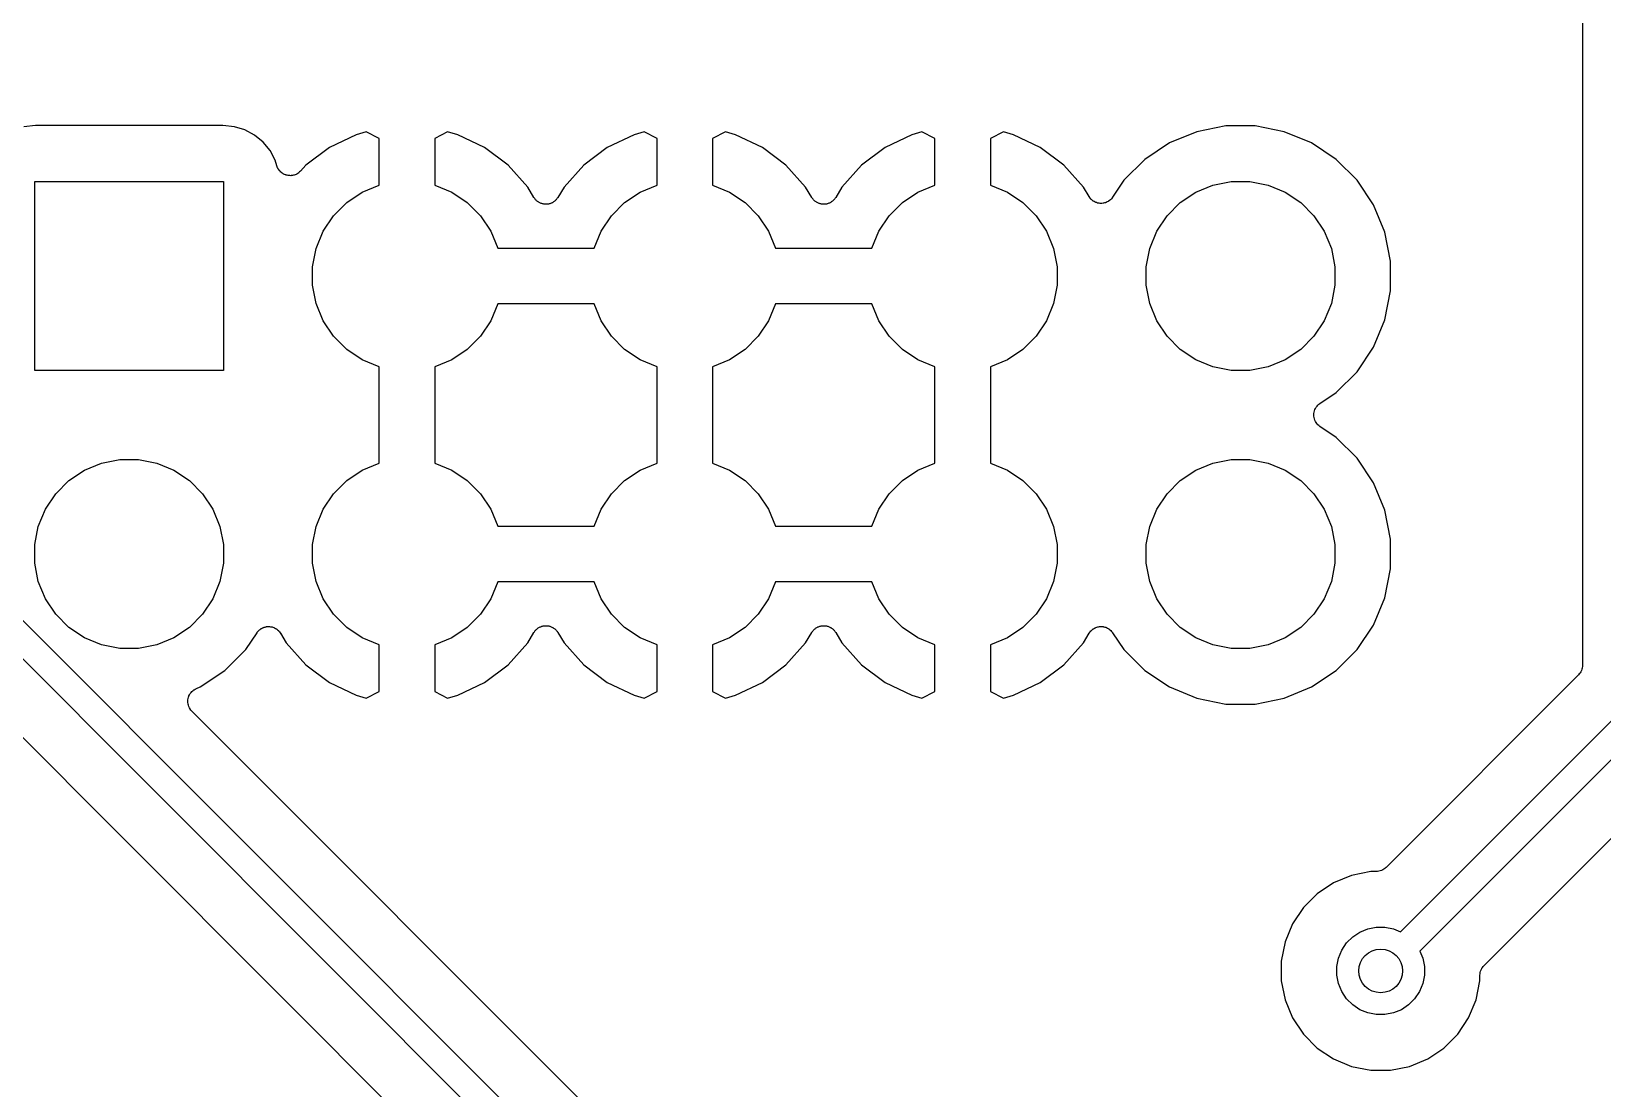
# Model space of a CAD drawing. Extents: x 19 to 115, y -142 to -17.
# Drawn here: x 40.12 to 54.48, y -97.6 to -87.94 of the extents above; entities that cross this region are included whole.
import ezdxf

# ---------------------------------------------------------------- set-up
doc = ezdxf.new("R2010")
doc.units = 0
doc.layers.add('BLACK', color=7, linetype='CONTINUOUS')

msp = doc.modelspace()

# ---------------------------------------------------------------- linework, layer by layer
at = {"layer": 'BLACK', "linetype": 'CONTINUOUS'}
for p, q in [((54.297, -83.0289), (54.297, -93.7262)), ((32.03, -85.3124), (46.2049, -99.4872)), ((46.0604, -99.6963), (31.821, -85.4569)), ((33.8698, -88.2241), (45.6791, -100.033)), ((40.1526, -88.7953), (40.0468, -88.8058)), ((41.8674, -88.7953), (40.1526, -88.7953)), ((41.9732, -88.8057), (41.8674, -88.7953)), ((42.0689, -88.8348), (41.9732, -88.8057)), ((42.1572, -88.882), (42.0689, -88.8348)), ((42.2345, -88.9455), (42.1572, -88.882)), ((43.0862, -88.8795), (42.841, -88.9965)), ((43.1782, -88.8516), (43.0862, -88.8795)), ((43.296, -88.9131), (43.1782, -88.8516)), ((43.9218, -88.8516), (43.804, -88.9131)), ((44.0138, -88.8795), (43.9218, -88.8516)), ((44.259, -88.9965), (44.0138, -88.8795)), ((45.6262, -88.8795), (45.381, -88.9965)), ((45.7182, -88.8516), (45.6262, -88.8795)), ((45.836, -88.9131), (45.7182, -88.8516)), ((46.4618, -88.8516), (46.344, -88.9131)), ((46.5538, -88.8795), (46.4618, -88.8516)), ((46.799, -88.9965), (46.5538, -88.8795)), ((48.1662, -88.8795), (47.921, -88.9965)), ((48.2582, -88.8516), (48.1662, -88.8795)), ((48.376, -88.9131), (48.2582, -88.8516)), ((49.0018, -88.8516), (48.884, -88.9131)), ((49.0938, -88.8795), (49.0018, -88.8516)), ((49.339, -88.9965), (49.0938, -88.8795)), ((50.7699, -88.8511), (50.5203, -88.9545)), ((51.0349, -88.7984), (50.7699, -88.8511)), ((51.3051, -88.7984), (51.0349, -88.7984)), ((51.5701, -88.8511), (51.3051, -88.7984)), ((51.8197, -88.9545), (51.5701, -88.8511)), ((42.298, -89.0228), (42.2345, -88.9455)), ((42.3452, -89.1111), (42.298, -89.0228)), ((42.841, -88.9965), (42.6257, -89.1574)), ((43.296, -89.3405), (43.296, -88.9131)), ((43.804, -88.9131), (43.804, -89.3405)), ((44.4743, -89.1574), (44.259, -88.9965)), ((45.381, -88.9965), (45.1657, -89.1574)), ((45.836, -89.3405), (45.836, -88.9131)), ((46.344, -88.9131), (46.344, -89.3405)), ((47.0143, -89.1574), (46.799, -88.9965)), ((47.921, -88.9965), (47.7057, -89.1574)), ((48.376, -89.3405), (48.376, -88.9131)), ((48.884, -88.9131), (48.884, -89.3405)), ((49.5543, -89.1574), (49.339, -88.9965)), ((50.5203, -88.9545), (50.2957, -89.1046)), ((52.0443, -89.1046), (51.8197, -88.9545)), ((42.3611, -89.1634), (42.3452, -89.1111)), ((42.3646, -89.172), (42.3611, -89.1634)), ((42.3677, -89.1807), (42.3646, -89.172)), ((42.3694, -89.1834), (42.3677, -89.1807)), ((42.3706, -89.1863), (42.3694, -89.1834)), ((42.3757, -89.194), (42.3706, -89.1863)), ((42.3804, -89.202), (42.3757, -89.194)), ((42.6257, -89.1574), (42.577, -89.2115)), ((44.654, -89.3572), (44.4743, -89.1574)), ((45.1657, -89.1574), (44.9859, -89.3572)), ((47.194, -89.3572), (47.0143, -89.1574)), ((47.7057, -89.1574), (47.5259, -89.3572)), ((49.734, -89.3572), (49.5543, -89.1574)), ((50.2957, -89.1046), (50.1046, -89.2957)), ((52.2354, -89.2957), (52.0443, -89.1046)), ((40.1464, -91.0336), (40.1464, -89.3064)), ((40.1464, -89.3064), (41.8736, -89.3064)), ((41.8736, -89.3064), (41.8736, -91.0336)), ((42.3825, -89.2043), (42.3804, -89.202)), ((42.3843, -89.207), (42.3825, -89.2043)), ((42.3908, -89.2135), (42.3843, -89.207)), ((42.397, -89.2204), (42.3908, -89.2135)), ((42.3996, -89.2223), (42.397, -89.2204)), ((42.4018, -89.2245), (42.3996, -89.2223)), ((42.4095, -89.2297), (42.4018, -89.2245)), ((42.4169, -89.2352), (42.4095, -89.2297)), ((42.4197, -89.2366), (42.4169, -89.2352)), ((42.4224, -89.2384), (42.4197, -89.2366)), ((42.4309, -89.2419), (42.4224, -89.2384)), ((42.4392, -89.2459), (42.4309, -89.2419)), ((42.4423, -89.2467), (42.4392, -89.2459)), ((42.4452, -89.2479), (42.4423, -89.2467)), ((42.4543, -89.2498), (42.4452, -89.2479)), ((42.4632, -89.2521), (42.4543, -89.2498)), ((42.4664, -89.2523), (42.4632, -89.2521)), ((42.4695, -89.2529), (42.4664, -89.2523)), ((42.4788, -89.2529), (42.4695, -89.2529)), ((42.488, -89.2535), (42.4788, -89.2529)), ((42.4911, -89.253), (42.488, -89.2535)), ((42.4943, -89.253), (42.4911, -89.253)), ((42.5034, -89.2513), (42.4943, -89.253)), ((42.5125, -89.25), (42.5034, -89.2513)), ((42.5155, -89.249), (42.5125, -89.25)), ((42.5186, -89.2484), (42.5155, -89.249)), ((42.5272, -89.2449), (42.5186, -89.2484)), ((42.5359, -89.2418), (42.5272, -89.2449)), ((42.5387, -89.2402), (42.5359, -89.2418)), ((42.5416, -89.239), (42.5387, -89.2402)), ((42.5493, -89.234), (42.5416, -89.239)), ((42.5573, -89.2293), (42.5493, -89.234)), ((42.5597, -89.2272), (42.5573, -89.2293)), ((42.5623, -89.2254), (42.5597, -89.2272)), ((42.5689, -89.219), (42.5623, -89.2254)), ((42.5758, -89.2128), (42.5689, -89.219)), ((42.577, -89.2115), (42.5758, -89.2128)), ((50.1046, -89.2957), (50.001, -89.4507)), ((50.7609, -89.4047), (50.9181, -89.3396)), ((50.9181, -89.3396), (51.0849, -89.3064)), ((51.0849, -89.3064), (51.2551, -89.3064)), ((51.2551, -89.3064), (51.4219, -89.3396)), ((51.4219, -89.3396), (51.5791, -89.4047)), ((52.3855, -89.5203), (52.2354, -89.2957)), ((42.9995, -89.4992), (43.1409, -89.4047)), ((43.1409, -89.4047), (43.296, -89.3405)), ((43.804, -89.3405), (43.9591, -89.4047)), ((43.9591, -89.4047), (44.1005, -89.4992)), ((44.7108, -89.4527), (44.654, -89.3572)), ((44.7146, -89.4578), (44.7108, -89.4527)), ((44.7179, -89.4632), (44.7146, -89.4578)), ((44.7219, -89.4678), (44.7179, -89.4632)), ((44.7255, -89.4726), (44.7219, -89.4678)), ((44.7302, -89.4769), (44.7255, -89.4726)), ((44.7345, -89.4816), (44.7302, -89.4769)), ((44.7393, -89.4853), (44.7345, -89.4816)), ((44.9042, -89.4828), (44.8993, -89.4864)), ((44.9085, -89.4782), (44.9042, -89.4828)), ((44.9133, -89.474), (44.9085, -89.4782)), ((44.9169, -89.4691), (44.9133, -89.474)), ((44.9211, -89.4647), (44.9169, -89.4691)), ((44.9244, -89.4593), (44.9211, -89.4647)), ((44.9282, -89.4542), (44.9244, -89.4593)), ((44.9292, -89.4527), (44.9282, -89.4542)), ((44.9859, -89.3572), (44.9292, -89.4527)), ((45.5395, -89.4992), (45.6809, -89.4047)), ((45.6809, -89.4047), (45.836, -89.3405)), ((46.344, -89.3405), (46.4991, -89.4047)), ((46.4991, -89.4047), (46.6405, -89.4992)), ((47.2508, -89.4527), (47.194, -89.3572)), ((47.2546, -89.4578), (47.2508, -89.4527)), ((47.2579, -89.4632), (47.2546, -89.4578)), ((47.2619, -89.4678), (47.2579, -89.4632)), ((47.2655, -89.4726), (47.2619, -89.4678)), ((47.2702, -89.4769), (47.2655, -89.4726)), ((47.2745, -89.4816), (47.2702, -89.4769)), ((47.2793, -89.4853), (47.2745, -89.4816)), ((47.4442, -89.4828), (47.4393, -89.4864)), ((47.4485, -89.4782), (47.4442, -89.4828)), ((47.4533, -89.474), (47.4485, -89.4782)), ((47.4569, -89.4691), (47.4533, -89.474)), ((47.4611, -89.4647), (47.4569, -89.4691)), ((47.4644, -89.4593), (47.4611, -89.4647)), ((47.4682, -89.4542), (47.4644, -89.4593)), ((47.4692, -89.4527), (47.4682, -89.4542)), ((47.5259, -89.3572), (47.4692, -89.4527)), ((48.0795, -89.4992), (48.2209, -89.4047)), ((48.2209, -89.4047), (48.376, -89.3405)), ((48.884, -89.3405), (49.0391, -89.4047)), ((49.0391, -89.4047), (49.1805, -89.4992)), ((49.7863, -89.445), (49.734, -89.3572)), ((49.7881, -89.4474), (49.7863, -89.445)), ((49.7895, -89.4501), (49.7881, -89.4474)), ((49.7954, -89.4574), (49.7895, -89.4501)), ((49.801, -89.465), (49.7954, -89.4574)), ((49.8032, -89.467), (49.801, -89.465)), ((49.8051, -89.4694), (49.8032, -89.467)), ((49.8123, -89.4754), (49.8051, -89.4694)), ((49.8193, -89.4817), (49.8123, -89.4754)), ((49.8218, -89.4833), (49.8193, -89.4817)), ((49.972, -89.4807), (49.9647, -89.4866)), ((49.9797, -89.4752), (49.972, -89.4807)), ((49.9817, -89.473), (49.9797, -89.4752)), ((49.9841, -89.4711), (49.9817, -89.473)), ((49.9901, -89.4639), (49.9841, -89.4711)), ((49.9965, -89.457), (49.9901, -89.4639)), ((49.9981, -89.4544), (49.9965, -89.457)), ((50, -89.4521), (49.9981, -89.4544)), ((50.001, -89.4507), (50, -89.4521)), ((50.6195, -89.4992), (50.7609, -89.4047)), ((51.5791, -89.4047), (51.7205, -89.4992)), ((42.7847, -89.7609), (42.8792, -89.6195)), ((42.8792, -89.6195), (42.9995, -89.4992)), ((44.1005, -89.4992), (44.2208, -89.6195)), ((44.2208, -89.6195), (44.3153, -89.7609)), ((44.7438, -89.4894), (44.7393, -89.4853)), ((44.7492, -89.4927), (44.7438, -89.4894)), ((44.7543, -89.4965), (44.7492, -89.4927)), ((44.7598, -89.4991), (44.7543, -89.4965)), ((44.765, -89.5022), (44.7598, -89.4991)), ((44.771, -89.5044), (44.765, -89.5022)), ((44.7767, -89.5072), (44.771, -89.5044)), ((44.7826, -89.5087), (44.7767, -89.5072)), ((44.7883, -89.5107), (44.7826, -89.5087)), ((44.7946, -89.5117), (44.7883, -89.5107)), ((44.8007, -89.5133), (44.7946, -89.5117)), ((44.8068, -89.5136), (44.8007, -89.5133)), ((44.8128, -89.5146), (44.8068, -89.5136)), ((44.8191, -89.5143), (44.8128, -89.5146)), ((44.8255, -89.5147), (44.8191, -89.5143)), ((44.8315, -89.5138), (44.8255, -89.5147)), ((44.8375, -89.5136), (44.8315, -89.5138)), ((44.8437, -89.5121), (44.8375, -89.5136)), ((44.85, -89.5112), (44.8437, -89.5121)), ((44.8557, -89.5092), (44.85, -89.5112)), ((44.8616, -89.5078), (44.8557, -89.5092)), ((44.8674, -89.5051), (44.8616, -89.5078)), ((44.8734, -89.503), (44.8674, -89.5051)), ((44.8786, -89.4999), (44.8734, -89.503)), ((44.8841, -89.4974), (44.8786, -89.4999)), ((44.8893, -89.4937), (44.8841, -89.4974)), ((44.8948, -89.4904), (44.8893, -89.4937)), ((44.8993, -89.4864), (44.8948, -89.4904)), ((45.3247, -89.7609), (45.4192, -89.6195)), ((45.4192, -89.6195), (45.5395, -89.4992)), ((46.6405, -89.4992), (46.7608, -89.6195)), ((46.7608, -89.6195), (46.8553, -89.7609)), ((47.2838, -89.4894), (47.2793, -89.4853)), ((47.2892, -89.4927), (47.2838, -89.4894)), ((47.2943, -89.4965), (47.2892, -89.4927)), ((47.2998, -89.4991), (47.2943, -89.4965)), ((47.305, -89.5022), (47.2998, -89.4991)), ((47.311, -89.5044), (47.305, -89.5022)), ((47.3167, -89.5072), (47.311, -89.5044)), ((47.3226, -89.5087), (47.3167, -89.5072)), ((47.3283, -89.5107), (47.3226, -89.5087)), ((47.3346, -89.5117), (47.3283, -89.5107)), ((47.3407, -89.5133), (47.3346, -89.5117)), ((47.3468, -89.5136), (47.3407, -89.5133)), ((47.3528, -89.5146), (47.3468, -89.5136)), ((47.3591, -89.5143), (47.3528, -89.5146)), ((47.3655, -89.5147), (47.3591, -89.5143)), ((47.3715, -89.5138), (47.3655, -89.5147)), ((47.3775, -89.5136), (47.3715, -89.5138)), ((47.3837, -89.5121), (47.3775, -89.5136)), ((47.39, -89.5112), (47.3837, -89.5121)), ((47.3957, -89.5092), (47.39, -89.5112)), ((47.4016, -89.5078), (47.3957, -89.5092)), ((47.4074, -89.5051), (47.4016, -89.5078)), ((47.4134, -89.503), (47.4074, -89.5051)), ((47.4186, -89.4999), (47.4134, -89.503)), ((47.4241, -89.4974), (47.4186, -89.4999)), ((47.4293, -89.4937), (47.4241, -89.4974)), ((47.4348, -89.4904), (47.4293, -89.4937)), ((47.4393, -89.4864), (47.4348, -89.4904)), ((47.8647, -89.7609), (47.9592, -89.6195)), ((47.9592, -89.6195), (48.0795, -89.4992)), ((49.1805, -89.4992), (49.3008, -89.6195)), ((49.3008, -89.6195), (49.3953, -89.7609)), ((49.8241, -89.4852), (49.8218, -89.4833)), ((49.8324, -89.4897), (49.8241, -89.4852)), ((49.8404, -89.4946), (49.8324, -89.4897)), ((49.8433, -89.4956), (49.8404, -89.4946)), ((49.8459, -89.4971), (49.8433, -89.4956)), ((49.8549, -89.4998), (49.8459, -89.4971)), ((49.8637, -89.5031), (49.8549, -89.4998)), ((49.8667, -89.5035), (49.8637, -89.5031)), ((49.8696, -89.5044), (49.8667, -89.5035)), ((49.8789, -89.5054), (49.8696, -89.5044)), ((49.8882, -89.5069), (49.8789, -89.5054)), ((49.8912, -89.5068), (49.8882, -89.5069)), ((49.8942, -89.5071), (49.8912, -89.5068)), ((49.9036, -89.5063), (49.8942, -89.5071)), ((49.913, -89.5059), (49.9036, -89.5063)), ((49.9159, -89.5052), (49.913, -89.5059)), ((49.9189, -89.5049), (49.9159, -89.5052)), ((49.9279, -89.5023), (49.9189, -89.5049)), ((49.9371, -89.5001), (49.9279, -89.5023)), ((49.9398, -89.4988), (49.9371, -89.5001)), ((49.9427, -89.498), (49.9398, -89.4988)), ((49.951, -89.4937), (49.9427, -89.498)), ((49.9596, -89.4897), (49.951, -89.4937)), ((49.962, -89.4879), (49.9596, -89.4897)), ((49.9647, -89.4866), (49.962, -89.4879)), ((50.4047, -89.7609), (50.4992, -89.6195)), ((50.4992, -89.6195), (50.6195, -89.4992)), ((51.7205, -89.4992), (51.8408, -89.6195)), ((51.8408, -89.6195), (51.9353, -89.7609)), ((52.4889, -89.7699), (52.3855, -89.5203)), ((42.7196, -89.9181), (42.7847, -89.7609)), ((44.3153, -89.7609), (44.3795, -89.916)), ((45.2605, -89.916), (45.3247, -89.7609)), ((46.8553, -89.7609), (46.9195, -89.916)), ((47.8005, -89.916), (47.8647, -89.7609)), ((49.3953, -89.7609), (49.4604, -89.9181)), ((50.3396, -89.9181), (50.4047, -89.7609)), ((51.9353, -89.7609), (52.0004, -89.9181)), ((52.5416, -90.0349), (52.4889, -89.7699)), ((42.6864, -90.0849), (42.7196, -89.9181)), ((44.3795, -89.916), (45.2605, -89.916)), ((46.9195, -89.916), (47.8005, -89.916)), ((49.4604, -89.9181), (49.4936, -90.0849)), ((50.3064, -90.0849), (50.3396, -89.9181)), ((52.0004, -89.9181), (52.0336, -90.0849)), ((52.5416, -90.3051), (52.5416, -90.0349)), ((42.6864, -90.2551), (42.6864, -90.0849)), ((49.4936, -90.0849), (49.4936, -90.2551)), ((50.3064, -90.2551), (50.3064, -90.0849)), ((52.0336, -90.0849), (52.0336, -90.2551)), ((42.7196, -90.4219), (42.6864, -90.2551)), ((49.4936, -90.2551), (49.4604, -90.4219)), ((50.3396, -90.4219), (50.3064, -90.2551)), ((52.0336, -90.2551), (52.0004, -90.4219)), ((52.4889, -90.5701), (52.5416, -90.3051)), ((42.7847, -90.5791), (42.7196, -90.4219)), ((44.3795, -90.424), (44.3153, -90.5791)), ((45.2605, -90.424), (44.3795, -90.424)), ((45.3247, -90.5791), (45.2605, -90.424)), ((46.9195, -90.424), (46.8553, -90.5791)), ((47.8005, -90.424), (46.9195, -90.424)), ((47.8647, -90.5791), (47.8005, -90.424)), ((49.4604, -90.4219), (49.3953, -90.5791)), ((50.4047, -90.5791), (50.3396, -90.4219)), ((52.0004, -90.4219), (51.9353, -90.5791)), ((42.8792, -90.7205), (42.7847, -90.5791)), ((44.3153, -90.5791), (44.2208, -90.7205)), ((45.4192, -90.7205), (45.3247, -90.5791)), ((46.8553, -90.5791), (46.7608, -90.7205)), ((47.9592, -90.7205), (47.8647, -90.5791)), ((49.3953, -90.5791), (49.3008, -90.7205)), ((50.4992, -90.7205), (50.4047, -90.5791)), ((51.9353, -90.5791), (51.8408, -90.7205)), ((52.3855, -90.8197), (52.4889, -90.5701)), ((42.9995, -90.8408), (42.8792, -90.7205)), ((44.2208, -90.7205), (44.1005, -90.8408)), ((45.5395, -90.8408), (45.4192, -90.7205)), ((46.7608, -90.7205), (46.6405, -90.8408)), ((48.0795, -90.8408), (47.9592, -90.7205)), ((49.3008, -90.7205), (49.1805, -90.8408)), ((50.6195, -90.8408), (50.4992, -90.7205)), ((51.8408, -90.7205), (51.7205, -90.8408)), ((43.1409, -90.9353), (42.9995, -90.8408)), ((44.1005, -90.8408), (43.9591, -90.9353)), ((45.6809, -90.9353), (45.5395, -90.8408)), ((46.6405, -90.8408), (46.4991, -90.9353)), ((48.2209, -90.9353), (48.0795, -90.8408)), ((49.1805, -90.8408), (49.0391, -90.9353)), ((50.7609, -90.9353), (50.6195, -90.8408)), ((51.7205, -90.8408), (51.5791, -90.9353)), ((52.2354, -91.0443), (52.3855, -90.8197)), ((41.8736, -91.0336), (40.1464, -91.0336)), ((43.296, -90.9995), (43.1409, -90.9353)), ((43.296, -91.8805), (43.296, -90.9995)), ((43.9591, -90.9353), (43.804, -90.9995)), ((43.804, -90.9995), (43.804, -91.8805)), ((45.836, -90.9995), (45.6809, -90.9353)), ((45.836, -91.8805), (45.836, -90.9995)), ((46.4991, -90.9353), (46.344, -90.9995)), ((46.344, -90.9995), (46.344, -91.8805)), ((48.376, -90.9995), (48.2209, -90.9353)), ((48.376, -91.8805), (48.376, -90.9995)), ((49.0391, -90.9353), (48.884, -90.9995)), ((48.884, -90.9995), (48.884, -91.8805)), ((50.9181, -91.0004), (50.7609, -90.9353)), ((51.0849, -91.0336), (50.9181, -91.0004)), ((51.2551, -91.0336), (51.0849, -91.0336)), ((51.4219, -91.0004), (51.2551, -91.0336)), ((51.5791, -90.9353), (51.4219, -91.0004)), ((52.0443, -91.2354), (52.2354, -91.0443)), ((51.8694, -91.3594), (51.877, -91.3501)), ((51.877, -91.3501), (51.8773, -91.3499)), ((51.8773, -91.3499), (51.8775, -91.3497)), ((51.8775, -91.3497), (51.8868, -91.3421)), ((51.8868, -91.3421), (51.8962, -91.3344)), ((51.8962, -91.3344), (52.0443, -91.2354)), ((51.8397, -91.4388), (51.841, -91.4269)), ((51.8398, -91.4391), (51.8397, -91.4388)), ((51.8397, -91.4394), (51.8398, -91.4391)), ((51.8409, -91.4515), (51.8397, -91.4394)), ((51.8419, -91.4635), (51.8409, -91.4515)), ((51.841, -91.4269), (51.8422, -91.4148)), ((51.842, -91.4638), (51.8419, -91.4635)), ((51.842, -91.4641), (51.842, -91.4638)), ((51.8455, -91.4758), (51.842, -91.4641)), ((51.8422, -91.4148), (51.8423, -91.4145)), ((51.8423, -91.4145), (51.8424, -91.4141)), ((51.8424, -91.4141), (51.846, -91.4027)), ((51.8488, -91.4873), (51.8455, -91.4758)), ((51.846, -91.4027), (51.8495, -91.3911)), ((51.849, -91.4876), (51.8488, -91.4873)), ((51.8491, -91.4879), (51.849, -91.4876)), ((51.8547, -91.4986), (51.8491, -91.4879)), ((51.8495, -91.3911), (51.8497, -91.3908)), ((51.8497, -91.3908), (51.8498, -91.3905)), ((51.8498, -91.3905), (51.8556, -91.3798)), ((51.8556, -91.3798), (51.8612, -91.3693)), ((51.8612, -91.3693), (51.8615, -91.369)), ((51.8615, -91.369), (51.8616, -91.3687)), ((51.8616, -91.3687), (51.8694, -91.3594)), ((51.8603, -91.5093), (51.8547, -91.4986)), ((51.8605, -91.5095), (51.8603, -91.5093)), ((51.8606, -91.5098), (51.8605, -91.5095)), ((51.8682, -91.5191), (51.8606, -91.5098)), ((51.8757, -91.5286), (51.8682, -91.5191)), ((51.876, -91.5288), (51.8757, -91.5286)), ((51.8762, -91.5291), (51.876, -91.5288)), ((51.8853, -91.5367), (51.8762, -91.5291)), ((51.8947, -91.5446), (51.8853, -91.5367)), ((51.8952, -91.545), (51.8947, -91.5446)), ((51.8953, -91.545), (51.8952, -91.545)), ((51.8952, -91.545), (51.8952, -91.545)), ((51.8962, -91.5456), (51.8953, -91.545)), ((52.0443, -91.6446), (51.8962, -91.5456)), ((52.2354, -91.8357), (52.0443, -91.6446)), ((40.6009, -91.9447), (40.7581, -91.8796)), ((40.7581, -91.8796), (40.9249, -91.8464)), ((40.9249, -91.8464), (41.0951, -91.8464)), ((41.0951, -91.8464), (41.2619, -91.8796)), ((41.2619, -91.8796), (41.4191, -91.9447)), ((43.1409, -91.9447), (43.296, -91.8805)), ((43.804, -91.8805), (43.9591, -91.9447)), ((45.6809, -91.9447), (45.836, -91.8805)), ((46.344, -91.8805), (46.4991, -91.9447)), ((48.2209, -91.9447), (48.376, -91.8805)), ((48.884, -91.8805), (49.0391, -91.9447)), ((50.7609, -91.9447), (50.9181, -91.8796)), ((50.9181, -91.8796), (51.0849, -91.8464)), ((51.0849, -91.8464), (51.2551, -91.8464)), ((51.2551, -91.8464), (51.4219, -91.8796)), ((51.4219, -91.8796), (51.5791, -91.9447)), ((52.3855, -92.0603), (52.2354, -91.8357)), ((40.3392, -92.1595), (40.4595, -92.0392)), ((40.4595, -92.0392), (40.6009, -91.9447)), ((41.4191, -91.9447), (41.5605, -92.0392)), ((41.5605, -92.0392), (41.6808, -92.1595)), ((42.8792, -92.1595), (42.9995, -92.0392)), ((42.9995, -92.0392), (43.1409, -91.9447)), ((43.9591, -91.9447), (44.1005, -92.0392)), ((44.1005, -92.0392), (44.2208, -92.1595)), ((45.4192, -92.1595), (45.5395, -92.0392)), ((45.5395, -92.0392), (45.6809, -91.9447)), ((46.4991, -91.9447), (46.6405, -92.0392)), ((46.6405, -92.0392), (46.7608, -92.1595)), ((47.9592, -92.1595), (48.0795, -92.0392)), ((48.0795, -92.0392), (48.2209, -91.9447)), ((49.0391, -91.9447), (49.1805, -92.0392)), ((49.1805, -92.0392), (49.3008, -92.1595)), ((50.4992, -92.1595), (50.6195, -92.0392)), ((50.6195, -92.0392), (50.7609, -91.9447)), ((51.5791, -91.9447), (51.7205, -92.0392)), ((51.7205, -92.0392), (51.8408, -92.1595)), ((52.4889, -92.3099), (52.3855, -92.0603)), ((40.2447, -92.3009), (40.3392, -92.1595)), ((41.6808, -92.1595), (41.7753, -92.3009)), ((42.7847, -92.3009), (42.8792, -92.1595)), ((44.2208, -92.1595), (44.3153, -92.3009)), ((45.3247, -92.3009), (45.4192, -92.1595)), ((46.7608, -92.1595), (46.8553, -92.3009)), ((47.8647, -92.3009), (47.9592, -92.1595)), ((49.3008, -92.1595), (49.3953, -92.3009)), ((50.4047, -92.3009), (50.4992, -92.1595)), ((51.8408, -92.1595), (51.9353, -92.3009)), ((40.1796, -92.4581), (40.2447, -92.3009)), ((41.7753, -92.3009), (41.8404, -92.4581)), ((42.7196, -92.4581), (42.7847, -92.3009)), ((44.3153, -92.3009), (44.3795, -92.456)), ((45.2605, -92.456), (45.3247, -92.3009)), ((46.8553, -92.3009), (46.9195, -92.456)), ((47.8005, -92.456), (47.8647, -92.3009)), ((49.3953, -92.3009), (49.4604, -92.4581)), ((50.3396, -92.4581), (50.4047, -92.3009)), ((51.9353, -92.3009), (52.0004, -92.4581)), ((52.5416, -92.5749), (52.4889, -92.3099)), ((40.1464, -92.6249), (40.1796, -92.4581)), ((41.8404, -92.4581), (41.8736, -92.6249)), ((42.6864, -92.6249), (42.7196, -92.4581)), ((44.3795, -92.456), (45.2605, -92.456)), ((46.9195, -92.456), (47.8005, -92.456)), ((49.4604, -92.4581), (49.4936, -92.6249)), ((50.3064, -92.6249), (50.3396, -92.4581)), ((52.0004, -92.4581), (52.0336, -92.6249)), ((40.1464, -92.7951), (40.1464, -92.6249)), ((41.8736, -92.6249), (41.8736, -92.7951)), ((42.6864, -92.7951), (42.6864, -92.6249)), ((49.4936, -92.6249), (49.4936, -92.7951)), ((50.3064, -92.7951), (50.3064, -92.6249)), ((52.0336, -92.6249), (52.0336, -92.7951)), ((52.5416, -92.8451), (52.5416, -92.5749)), ((40.1796, -92.9619), (40.1464, -92.7951)), ((41.8736, -92.7951), (41.8404, -92.9619)), ((42.7196, -92.9619), (42.6864, -92.7951)), ((49.4936, -92.7951), (49.4604, -92.9619)), ((50.3396, -92.9619), (50.3064, -92.7951)), ((52.0336, -92.7951), (52.0004, -92.9619)), ((52.4889, -93.1101), (52.5416, -92.8451)), ((40.2447, -93.1191), (40.1796, -92.9619)), ((41.8404, -92.9619), (41.7753, -93.1191)), ((42.7847, -93.1191), (42.7196, -92.9619)), ((44.3795, -92.964), (44.3153, -93.1191)), ((45.2605, -92.964), (44.3795, -92.964)), ((45.3247, -93.1191), (45.2605, -92.964)), ((46.9195, -92.964), (46.8553, -93.1191)), ((47.8005, -92.964), (46.9195, -92.964)), ((47.8647, -93.1191), (47.8005, -92.964)), ((49.4604, -92.9619), (49.3953, -93.1191)), ((50.4047, -93.1191), (50.3396, -92.9619)), ((52.0004, -92.9619), (51.9353, -93.1191)), ((40.3392, -93.2605), (40.2447, -93.1191)), ((41.7753, -93.1191), (41.6808, -93.2605)), ((42.8792, -93.2605), (42.7847, -93.1191)), ((44.3153, -93.1191), (44.2208, -93.2605)), ((45.4192, -93.2605), (45.3247, -93.1191)), ((46.8553, -93.1191), (46.7608, -93.2605)), ((47.9592, -93.2605), (47.8647, -93.1191)), ((49.3953, -93.1191), (49.3008, -93.2605)), ((50.4992, -93.2605), (50.4047, -93.1191)), ((51.9353, -93.1191), (51.8408, -93.2605)), ((52.3855, -93.3597), (52.4889, -93.1101)), ((40.4595, -93.3808), (40.3392, -93.2605)), ((41.6808, -93.2605), (41.5605, -93.3808)), ((42.9995, -93.3808), (42.8792, -93.2605)), ((44.2208, -93.2605), (44.1005, -93.3808)), ((45.5395, -93.3808), (45.4192, -93.2605)), ((46.7608, -93.2605), (46.6405, -93.3808)), ((48.0795, -93.3808), (47.9592, -93.2605)), ((49.3008, -93.2605), (49.1805, -93.3808)), ((50.6195, -93.3808), (50.4992, -93.2605)), ((51.8408, -93.2605), (51.7205, -93.3808)), ((52.2354, -93.5843), (52.3855, -93.3597)), ((40.6009, -93.4753), (40.4595, -93.3808)), ((40.7581, -93.5404), (40.6009, -93.4753)), ((41.4191, -93.4753), (41.2619, -93.5404)), ((41.5605, -93.3808), (41.4191, -93.4753)), ((42.0754, -93.5843), (42.179, -93.4293)), ((42.179, -93.4293), (42.18, -93.4279)), ((42.18, -93.4279), (42.1819, -93.4256)), ((42.1819, -93.4256), (42.1835, -93.423)), ((42.1835, -93.423), (42.1899, -93.4161)), ((42.1899, -93.4161), (42.1959, -93.4089)), ((42.1959, -93.4089), (42.1983, -93.407)), ((42.1983, -93.407), (42.2003, -93.4048)), ((42.2003, -93.4048), (42.208, -93.3993)), ((42.208, -93.3993), (42.2153, -93.3934)), ((42.2153, -93.3934), (42.218, -93.3921)), ((42.218, -93.3921), (42.2204, -93.3903)), ((42.2204, -93.3903), (42.229, -93.3864)), ((42.229, -93.3864), (42.2373, -93.382)), ((42.2373, -93.382), (42.2402, -93.3812)), ((42.2402, -93.3812), (42.2429, -93.3799)), ((42.2429, -93.3799), (42.2521, -93.3777)), ((42.2521, -93.3777), (42.2611, -93.3751)), ((42.2611, -93.3751), (42.2641, -93.3748)), ((42.2641, -93.3748), (42.267, -93.3741)), ((42.267, -93.3741), (42.2764, -93.3737)), ((42.2764, -93.3737), (42.2858, -93.3729)), ((42.2858, -93.3729), (42.2888, -93.3732)), ((42.2888, -93.3732), (42.2918, -93.3731)), ((42.2918, -93.3731), (42.3011, -93.3746)), ((42.3011, -93.3746), (42.3104, -93.3756)), ((42.3104, -93.3756), (42.3133, -93.3765)), ((42.3133, -93.3765), (42.3163, -93.3769)), ((42.3163, -93.3769), (42.3251, -93.3801)), ((42.3251, -93.3801), (42.3341, -93.3829)), ((42.3341, -93.3829), (42.3367, -93.3844)), ((42.3367, -93.3844), (42.3396, -93.3854)), ((42.3396, -93.3854), (42.3476, -93.3903)), ((42.3476, -93.3903), (42.3559, -93.3948)), ((42.3559, -93.3948), (42.3582, -93.3967)), ((42.3582, -93.3967), (42.3607, -93.3983)), ((42.3607, -93.3983), (42.3677, -93.4046)), ((42.3677, -93.4046), (42.3749, -93.4106)), ((42.3749, -93.4106), (42.3768, -93.413)), ((42.3768, -93.413), (42.379, -93.415)), ((42.379, -93.415), (42.3846, -93.4226)), ((42.3846, -93.4226), (42.3905, -93.4299)), ((42.3905, -93.4299), (42.3919, -93.4326)), ((42.3919, -93.4326), (42.3937, -93.435)), ((42.3937, -93.435), (42.4459, -93.5228)), ((43.1409, -93.4753), (42.9995, -93.3808)), ((43.296, -93.5395), (43.1409, -93.4753)), ((43.9591, -93.4753), (43.804, -93.5395)), ((44.1005, -93.3808), (43.9591, -93.4753)), ((44.654, -93.5228), (44.7108, -93.4273)), ((44.7108, -93.4273), (44.7118, -93.4258)), ((44.7118, -93.4258), (44.7156, -93.4207)), ((44.7156, -93.4207), (44.7189, -93.4153)), ((44.7189, -93.4153), (44.7231, -93.4109)), ((44.7231, -93.4109), (44.7267, -93.406)), ((44.7267, -93.406), (44.7315, -93.4018)), ((44.7315, -93.4018), (44.7358, -93.3972)), ((44.7358, -93.3972), (44.7407, -93.3936)), ((44.7407, -93.3936), (44.7452, -93.3896)), ((44.7452, -93.3896), (44.7507, -93.3863)), ((44.7507, -93.3863), (44.7559, -93.3826)), ((44.7559, -93.3826), (44.7614, -93.3801)), ((44.7614, -93.3801), (44.7666, -93.377)), ((44.7666, -93.377), (44.7726, -93.3749)), ((44.7726, -93.3749), (44.7784, -93.3722)), ((44.7784, -93.3722), (44.7843, -93.3708)), ((44.7843, -93.3708), (44.79, -93.3688)), ((44.79, -93.3688), (44.7963, -93.3679)), ((44.7963, -93.3679), (44.8025, -93.3664)), ((44.8025, -93.3664), (44.8085, -93.3662)), ((44.8085, -93.3662), (44.8145, -93.3653)), ((44.8145, -93.3653), (44.8209, -93.3657)), ((44.8209, -93.3657), (44.8272, -93.3654)), ((44.8272, -93.3654), (44.8332, -93.3664)), ((44.8332, -93.3664), (44.8393, -93.3667)), ((44.8393, -93.3667), (44.8454, -93.3683)), ((44.8454, -93.3683), (44.8517, -93.3693)), ((44.8517, -93.3693), (44.8574, -93.3713)), ((44.8574, -93.3713), (44.8633, -93.3728)), ((44.8633, -93.3728), (44.869, -93.3756)), ((44.869, -93.3756), (44.875, -93.3778)), ((44.875, -93.3778), (44.8802, -93.3809)), ((44.8802, -93.3809), (44.8857, -93.3835)), ((44.8857, -93.3835), (44.8908, -93.3873)), ((44.8908, -93.3873), (44.8962, -93.3906)), ((44.8962, -93.3906), (44.9007, -93.3947)), ((44.9007, -93.3947), (44.9055, -93.3984)), ((44.9055, -93.3984), (44.9098, -93.4031)), ((44.9098, -93.4031), (44.9145, -93.4074)), ((44.9145, -93.4074), (44.9181, -93.4122)), ((44.9181, -93.4122), (44.9221, -93.4168)), ((44.9221, -93.4168), (44.9254, -93.4222)), ((44.9254, -93.4222), (44.9292, -93.4273)), ((44.9292, -93.4273), (44.9859, -93.5228)), ((45.6809, -93.4753), (45.5395, -93.3808)), ((45.836, -93.5395), (45.6809, -93.4753)), ((46.4991, -93.4753), (46.344, -93.5395)), ((46.6405, -93.3808), (46.4991, -93.4753)), ((47.194, -93.5228), (47.2508, -93.4273)), ((47.2508, -93.4273), (47.2518, -93.4258)), ((47.2518, -93.4258), (47.2556, -93.4207)), ((47.2556, -93.4207), (47.2589, -93.4153)), ((47.2589, -93.4153), (47.2631, -93.4109)), ((47.2631, -93.4109), (47.2667, -93.406)), ((47.2667, -93.406), (47.2715, -93.4018)), ((47.2715, -93.4018), (47.2758, -93.3972)), ((47.2758, -93.3972), (47.2807, -93.3936)), ((47.2807, -93.3936), (47.2852, -93.3896)), ((47.2852, -93.3896), (47.2907, -93.3863)), ((47.2907, -93.3863), (47.2959, -93.3826)), ((47.2959, -93.3826), (47.3014, -93.3801)), ((47.3014, -93.3801), (47.3066, -93.377)), ((47.3066, -93.377), (47.3126, -93.3749)), ((47.3126, -93.3749), (47.3184, -93.3722)), ((47.3184, -93.3722), (47.3243, -93.3708)), ((47.3243, -93.3708), (47.33, -93.3688)), ((47.33, -93.3688), (47.3363, -93.3679)), ((47.3363, -93.3679), (47.3425, -93.3664)), ((47.3425, -93.3664), (47.3485, -93.3662)), ((47.3485, -93.3662), (47.3545, -93.3653)), ((47.3545, -93.3653), (47.3609, -93.3657)), ((47.3609, -93.3657), (47.3672, -93.3654)), ((47.3672, -93.3654), (47.3732, -93.3664)), ((47.3732, -93.3664), (47.3793, -93.3667)), ((47.3793, -93.3667), (47.3854, -93.3683)), ((47.3854, -93.3683), (47.3917, -93.3693)), ((47.3917, -93.3693), (47.3974, -93.3713)), ((47.3974, -93.3713), (47.4033, -93.3728)), ((47.4033, -93.3728), (47.409, -93.3756)), ((47.409, -93.3756), (47.415, -93.3778)), ((47.415, -93.3778), (47.4202, -93.3809)), ((47.4202, -93.3809), (47.4257, -93.3835)), ((47.4257, -93.3835), (47.4308, -93.3873)), ((47.4308, -93.3873), (47.4362, -93.3906)), ((47.4362, -93.3906), (47.4407, -93.3947)), ((47.4407, -93.3947), (47.4455, -93.3984)), ((47.4455, -93.3984), (47.4498, -93.4031)), ((47.4498, -93.4031), (47.4545, -93.4074)), ((47.4545, -93.4074), (47.4581, -93.4122)), ((47.4581, -93.4122), (47.4621, -93.4168)), ((47.4621, -93.4168), (47.4654, -93.4222)), ((47.4654, -93.4222), (47.4692, -93.4273)), ((47.4692, -93.4273), (47.5259, -93.5228)), ((48.2209, -93.4753), (48.0795, -93.3808)), ((48.376, -93.5395), (48.2209, -93.4753)), ((49.0391, -93.4753), (48.884, -93.5395)), ((49.1805, -93.3808), (49.0391, -93.4753)), ((49.734, -93.5228), (49.7863, -93.435)), ((49.7863, -93.435), (49.7872, -93.4335)), ((49.7872, -93.4335), (49.789, -93.4311)), ((49.789, -93.4311), (49.7905, -93.4284)), ((49.7905, -93.4284), (49.7965, -93.4212)), ((49.7965, -93.4212), (49.8022, -93.4137)), ((49.8022, -93.4137), (49.8044, -93.4117)), ((49.8044, -93.4117), (49.8063, -93.4094)), ((49.8063, -93.4094), (49.8137, -93.4035)), ((49.8137, -93.4035), (49.8207, -93.3972)), ((49.8207, -93.3972), (49.8233, -93.3957)), ((49.8233, -93.3957), (49.8256, -93.3938)), ((49.8256, -93.3938), (49.8339, -93.3894)), ((49.8339, -93.3894), (49.842, -93.3847)), ((49.842, -93.3847), (49.8449, -93.3837)), ((49.8449, -93.3837), (49.8476, -93.3823)), ((49.8476, -93.3823), (49.8566, -93.3796)), ((49.8566, -93.3796), (49.8654, -93.3765)), ((49.8654, -93.3765), (49.8684, -93.3761)), ((49.8684, -93.3761), (49.8713, -93.3752)), ((49.8713, -93.3752), (49.8807, -93.3743)), ((49.8807, -93.3743), (49.89, -93.373)), ((49.89, -93.373), (49.893, -93.3732)), ((49.893, -93.3732), (49.896, -93.3729)), ((49.896, -93.3729), (49.9054, -93.3739)), ((49.9054, -93.3739), (49.9147, -93.3744)), ((49.9147, -93.3744), (49.9176, -93.3751)), ((49.9176, -93.3751), (49.9207, -93.3754)), ((49.9207, -93.3754), (49.9296, -93.3782)), ((49.9296, -93.3782), (49.9387, -93.3805)), ((49.9387, -93.3805), (49.9415, -93.3818)), ((49.9415, -93.3818), (49.9443, -93.3827)), ((49.9443, -93.3827), (49.9526, -93.3871)), ((49.9526, -93.3871), (49.9611, -93.3912)), ((49.9611, -93.3912), (49.9635, -93.393)), ((49.9635, -93.393), (49.9662, -93.3944)), ((49.9662, -93.3944), (49.9734, -93.4004)), ((49.9734, -93.4004), (49.981, -93.406)), ((49.981, -93.406), (49.983, -93.4083)), ((49.983, -93.4083), (49.9853, -93.4102)), ((49.9853, -93.4102), (49.9913, -93.4174)), ((49.9913, -93.4174), (49.9976, -93.4244)), ((49.9976, -93.4244), (49.9991, -93.427)), ((49.9991, -93.427), (50.001, -93.4293)), ((50.001, -93.4293), (50.1046, -93.5843)), ((50.7609, -93.4753), (50.6195, -93.3808)), ((50.9181, -93.5404), (50.7609, -93.4753)), ((51.5791, -93.4753), (51.4219, -93.5404)), ((51.7205, -93.3808), (51.5791, -93.4753)), ((40.9249, -93.5736), (40.7581, -93.5404)), ((41.0951, -93.5736), (40.9249, -93.5736)), ((41.2619, -93.5404), (41.0951, -93.5736)), ((41.8843, -93.7754), (42.0754, -93.5843)), ((42.4459, -93.5228), (42.6257, -93.7226)), ((43.296, -93.9669), (43.296, -93.5395)), ((43.804, -93.5395), (43.804, -93.9669)), ((44.4743, -93.7226), (44.654, -93.5228)), ((44.9859, -93.5228), (45.1657, -93.7226)), ((45.836, -93.9669), (45.836, -93.5395)), ((46.344, -93.5395), (46.344, -93.9669)), ((47.0143, -93.7226), (47.194, -93.5228)), ((47.5259, -93.5228), (47.7057, -93.7226)), ((48.376, -93.9669), (48.376, -93.5395)), ((48.884, -93.5395), (48.884, -93.9669)), ((49.5543, -93.7226), (49.734, -93.5228)), ((50.1046, -93.5843), (50.2957, -93.7754)), ((51.0849, -93.5736), (50.9181, -93.5404)), ((51.2551, -93.5736), (51.0849, -93.5736)), ((51.4219, -93.5404), (51.2551, -93.5736)), ((52.0443, -93.7754), (52.2354, -93.5843)), ((41.6597, -93.9255), (41.8843, -93.7754)), ((42.6257, -93.7226), (42.841, -93.8835)), ((44.259, -93.8835), (44.4743, -93.7226)), ((45.1657, -93.7226), (45.381, -93.8835)), ((46.799, -93.8835), (47.0143, -93.7226)), ((47.7057, -93.7226), (47.921, -93.8835)), ((49.339, -93.8835), (49.5543, -93.7226)), ((50.2957, -93.7754), (50.5203, -93.9255)), ((51.8197, -93.9255), (52.0443, -93.7754)), ((54.2811, -93.7865), (54.2755, -93.7968)), ((54.2867, -93.7762), (54.2811, -93.7865)), ((54.2869, -93.7756), (54.2867, -93.7762)), ((54.2872, -93.775), (54.2869, -93.7756)), ((54.2907, -93.7638), (54.2872, -93.775)), ((54.2942, -93.7526), (54.2907, -93.7638)), ((54.2943, -93.7519), (54.2942, -93.7526)), ((54.2945, -93.7513), (54.2943, -93.7519)), ((54.2957, -93.7396), (54.2945, -93.7513)), ((54.297, -93.728), (54.2957, -93.7396)), ((54.297, -93.7262), (54.297, -93.7266)), ((54.297, -93.7266), (54.297, -93.7266)), ((54.297, -93.7266), (54.297, -93.7267)), ((54.297, -93.7267), (54.297, -93.728)), ((41.6245, -93.9401), (41.6597, -93.9255)), ((42.841, -93.8835), (43.0862, -94.0005)), ((44.0138, -94.0005), (44.259, -93.8835)), ((45.381, -93.8835), (45.6262, -94.0005)), ((46.5538, -94.0005), (46.799, -93.8835)), ((47.921, -93.8835), (48.1662, -94.0005)), ((49.0938, -94.0005), (49.339, -93.8835)), ((50.5203, -93.9255), (50.7699, -94.0289)), ((51.5701, -94.0289), (51.8197, -93.9255)), ((54.2598, -93.816), (52.501, -95.5748)), ((54.2672, -93.8069), (54.2598, -93.816)), ((54.2748, -93.7979), (54.2672, -93.8069)), ((54.2751, -93.7974), (54.2748, -93.7979)), ((54.2755, -93.7968), (54.2751, -93.7974)), ((41.5461, -94.0561), (41.5474, -94.044)), ((41.5461, -94.0564), (41.5461, -94.0561)), ((41.5461, -94.0567), (41.5461, -94.0564)), ((41.5472, -94.0687), (41.5461, -94.0567)), ((41.5483, -94.0808), (41.5472, -94.0687)), ((41.5474, -94.044), (41.5486, -94.0321)), ((41.5486, -94.0321), (41.5487, -94.0318)), ((41.5487, -94.0318), (41.5488, -94.0314)), ((41.5488, -94.0314), (41.5524, -94.0199)), ((41.5524, -94.0199), (41.5559, -94.0084)), ((41.5559, -94.0084), (41.5561, -94.0081)), ((41.5561, -94.0081), (41.5562, -94.0078)), ((41.5562, -94.0078), (41.562, -93.9971)), ((41.562, -93.9971), (41.5677, -93.9866)), ((41.5677, -93.9866), (41.5679, -93.9863)), ((41.5679, -93.9863), (41.568, -93.986)), ((41.568, -93.986), (41.5758, -93.9768)), ((41.5758, -93.9768), (41.5834, -93.9675)), ((41.5834, -93.9675), (41.5837, -93.9672)), ((41.5837, -93.9672), (41.5839, -93.967)), ((41.5839, -93.967), (41.5933, -93.9594)), ((41.5933, -93.9594), (41.6026, -93.9518)), ((41.6026, -93.9518), (41.6029, -93.9516)), ((41.6029, -93.9516), (41.6032, -93.9514)), ((41.6032, -93.9514), (41.6138, -93.9458)), ((41.6138, -93.9458), (41.6245, -93.9401)), ((43.0862, -94.0005), (43.1782, -94.0284)), ((43.1782, -94.0284), (43.296, -93.9669)), ((43.804, -93.9669), (43.9218, -94.0284)), ((43.9218, -94.0284), (44.0138, -94.0005)), ((45.6262, -94.0005), (45.7182, -94.0284)), ((45.7182, -94.0284), (45.836, -93.9669)), ((46.344, -93.9669), (46.4618, -94.0284)), ((46.4618, -94.0284), (46.5538, -94.0005)), ((48.1662, -94.0005), (48.2582, -94.0284)), ((48.2582, -94.0284), (48.376, -93.9669)), ((48.884, -93.9669), (49.0018, -94.0284)), ((49.0018, -94.0284), (49.0938, -94.0005)), ((50.7699, -94.0289), (51.0349, -94.0816)), ((51.3051, -94.0816), (51.5701, -94.0289)), ((52.6321, -96.1621), (54.805, -93.9892)), ((41.5483, -94.0811), (41.5483, -94.0808)), ((41.5484, -94.0814), (41.5483, -94.0811)), ((41.5518, -94.093), (41.5484, -94.0814)), ((41.5552, -94.1046), (41.5518, -94.093)), ((41.5553, -94.1049), (41.5552, -94.1046)), ((41.5554, -94.1052), (41.5553, -94.1049)), ((41.561, -94.1158), (41.5554, -94.1052)), ((41.5666, -94.1266), (41.561, -94.1158)), ((41.5668, -94.1268), (41.5666, -94.1266)), ((41.5669, -94.1271), (41.5668, -94.1268)), ((41.5743, -94.1363), (41.5669, -94.1271)), ((41.582, -94.146), (41.5743, -94.1363)), ((41.5825, -94.1464), (41.582, -94.146)), ((41.5833, -94.1472), (41.5825, -94.1464)), ((41.5825, -94.1464), (41.5825, -94.1464)), ((41.5825, -94.1464), (41.5825, -94.1464)), ((46.3781, -98.942), (41.5833, -94.1472)), ((51.0349, -94.0816), (51.3051, -94.0816)), ((55.0141, -94.1337), (52.8089, -96.3389)), ((53.3962, -96.47), (55.3512, -94.515)), ((52.1861, -95.6469), (52.0209, -95.7153)), ((52.3616, -95.612), (52.1861, -95.6469)), ((52.4112, -95.612), (52.3616, -95.612)), ((52.4229, -95.6109), (52.4112, -95.612)), ((52.4346, -95.6098), (52.4229, -95.6109)), ((52.4352, -95.6096), (52.4346, -95.6098)), ((52.4359, -95.6096), (52.4352, -95.6096)), ((52.4471, -95.6062), (52.4359, -95.6096)), ((52.4584, -95.6029), (52.4471, -95.6062)), ((52.459, -95.6026), (52.4584, -95.6029)), ((52.4596, -95.6024), (52.459, -95.6026)), ((52.47, -95.5969), (52.4596, -95.6024)), ((52.4804, -95.5915), (52.47, -95.5969)), ((52.4809, -95.5911), (52.4804, -95.5915)), ((52.4815, -95.5908), (52.4809, -95.5911)), ((52.4906, -95.5834), (52.4815, -95.5908)), ((52.4997, -95.576), (52.4906, -95.5834)), ((52.5007, -95.5751), (52.4997, -95.576)), ((52.501, -95.5748), (52.5007, -95.5751)), ((52.5007, -95.5751), (52.5007, -95.5751)), ((52.5007, -95.5751), (52.5007, -95.5751)), ((52.0209, -95.7153), (51.8722, -95.8147)), ((51.7457, -95.9412), (51.6463, -96.0899)), ((51.8722, -95.8147), (51.7457, -95.9412)), ((51.6463, -96.0899), (51.5779, -96.2551)), ((52.1403, -96.265), (52.196, -96.2093)), ((52.196, -96.2093), (52.2615, -96.1655)), ((52.2615, -96.1655), (52.3343, -96.1354)), ((52.3343, -96.1354), (52.4116, -96.12)), ((52.4116, -96.12), (52.4904, -96.12)), ((52.4904, -96.12), (52.5677, -96.1354)), ((52.5677, -96.1354), (52.6321, -96.1621)), ((51.5779, -96.2551), (51.543, -96.4306)), ((52.0664, -96.4033), (52.0965, -96.3305)), ((52.0965, -96.3305), (52.1403, -96.265)), ((52.8089, -96.3389), (52.8356, -96.4033)), ((51.543, -96.4306), (51.543, -96.6094)), ((52.051, -96.4806), (52.0664, -96.4033)), ((52.051, -96.5594), (52.051, -96.4806)), ((52.8356, -96.4033), (52.851, -96.4806)), ((52.851, -96.4806), (52.851, -96.5594)), ((53.3653, -96.5222), (53.3688, -96.511)), ((53.3688, -96.511), (53.3691, -96.5104)), ((53.3691, -96.5104), (53.3693, -96.5098)), ((53.3693, -96.5098), (53.3749, -96.4995)), ((53.3749, -96.4995), (53.3805, -96.4892)), ((53.3805, -96.4892), (53.3809, -96.4886)), ((53.3809, -96.4886), (53.3812, -96.4881)), ((53.3812, -96.4881), (53.3888, -96.4791)), ((53.3888, -96.4791), (53.3962, -96.47)), ((51.543, -96.6094), (51.5779, -96.7849)), ((52.0664, -96.6367), (52.051, -96.5594)), ((52.0965, -96.7095), (52.0664, -96.6367)), ((52.8356, -96.6367), (52.8055, -96.7095)), ((52.851, -96.5594), (52.8356, -96.6367)), ((53.3241, -96.7849), (53.359, -96.6094)), ((53.359, -96.558), (53.3603, -96.5464)), ((53.359, -96.5593), (53.359, -96.558)), ((53.359, -96.5594), (53.359, -96.5593)), ((53.359, -96.5598), (53.359, -96.5594)), ((53.359, -96.5594), (53.359, -96.5594)), ((53.359, -96.6094), (53.359, -96.5598)), ((53.3603, -96.5464), (53.3615, -96.5347)), ((53.3615, -96.5347), (53.3617, -96.5341)), ((53.3617, -96.5341), (53.3618, -96.5334)), ((53.3618, -96.5334), (53.3653, -96.5222)), ((51.5779, -96.7849), (51.6463, -96.9501)), ((52.1403, -96.775), (52.0965, -96.7095)), ((52.196, -96.8307), (52.1403, -96.775)), ((52.7617, -96.775), (52.706, -96.8307)), ((52.8055, -96.7095), (52.7617, -96.775)), ((53.2557, -96.9501), (53.3241, -96.7849)), ((51.6463, -96.9501), (51.7457, -97.0988)), ((52.2615, -96.8745), (52.196, -96.8307)), ((52.3343, -96.9046), (52.2615, -96.8745)), ((52.4116, -96.92), (52.3343, -96.9046)), ((52.4904, -96.92), (52.4116, -96.92)), ((52.5677, -96.9046), (52.4904, -96.92)), ((52.6405, -96.8745), (52.5677, -96.9046)), ((52.706, -96.8307), (52.6405, -96.8745)), ((53.1563, -97.0988), (53.2557, -96.9501)), ((51.7457, -97.0988), (51.8722, -97.2253)), ((51.8722, -97.2253), (52.0209, -97.3247)), ((52.8811, -97.3247), (53.0298, -97.2253)), ((53.0298, -97.2253), (53.1563, -97.0988)), ((52.0209, -97.3247), (52.1861, -97.3931)), ((52.7159, -97.3931), (52.8811, -97.3247)), ((52.1861, -97.3931), (52.3616, -97.428)), ((52.3616, -97.428), (52.5404, -97.428)), ((52.5404, -97.428), (52.7159, -97.3931))]:
    msp.add_line(p, q, dxfattribs=at)
at = {"layer": 'BLACK'}
msp.add_circle((52.451, -96.52), 0.2, dxfattribs=at)

doc.saveas('drawing.dxf')
